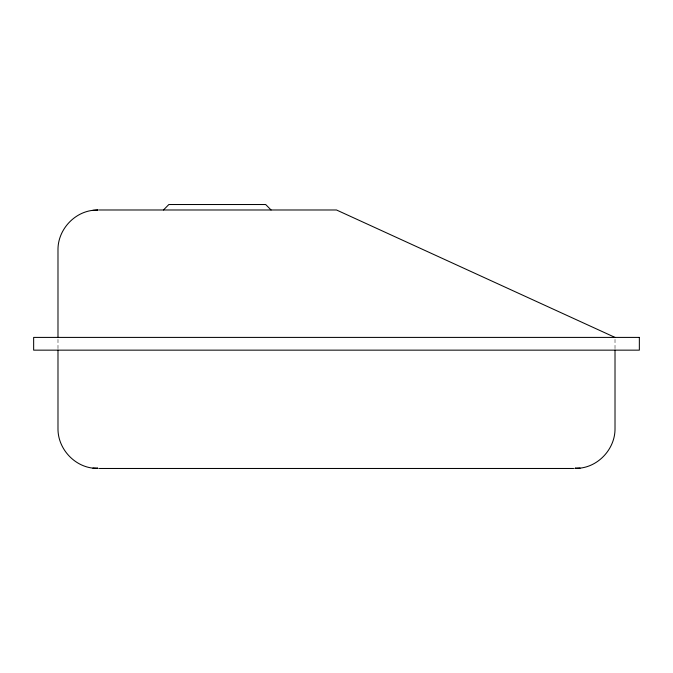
<?xml version="1.0" encoding="UTF-8"?>
<svg xmlns="http://www.w3.org/2000/svg" width="673" height="673" viewBox="0 0 673 673"><rect width="100%" height="100%" fill="white"/><g stroke="black" fill="none" stroke-linecap="round" stroke-linejoin="round"><path stroke-width="0.5" stroke-dasharray="3.37 2.52" d="M615.013 339.369L615.013 349.169M57.987 339.369L57.987 349.169"/><path stroke-width="1.01" d="M163.463 209.984L168.847 204.525L265.684 204.525L271.068 209.984M92.807 210.329C73.416 212.567 57.676 230.519 57.987 250.036L57.987 337.409M580.193 468.13C599.584 465.893 615.324 447.94 615.013 428.432L615.013 350.153M99.343 209.984L336.5 209.984L615.013 337.409M99.343 468.475L573.657 468.475M92.807 468.13C73.416 465.893 57.676 447.94 57.987 428.432L57.987 350.153M98.031 209.993L92.924 210.329L98.039 209.984M575.642 468.13L574.885 468.475L580.076 468.13L575.642 468.13M639.35 337.409L33.65 337.409L33.65 350.153L639.35 350.153L639.35 337.409M97.358 468.13L92.924 468.13L98.115 468.475L97.358 468.13"/></g></svg>
